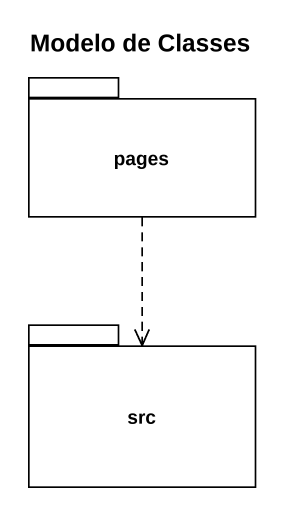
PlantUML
@startuml
title Modelo de Classes
package pages {
}
package src {
}
pages ..> src
@enduml
